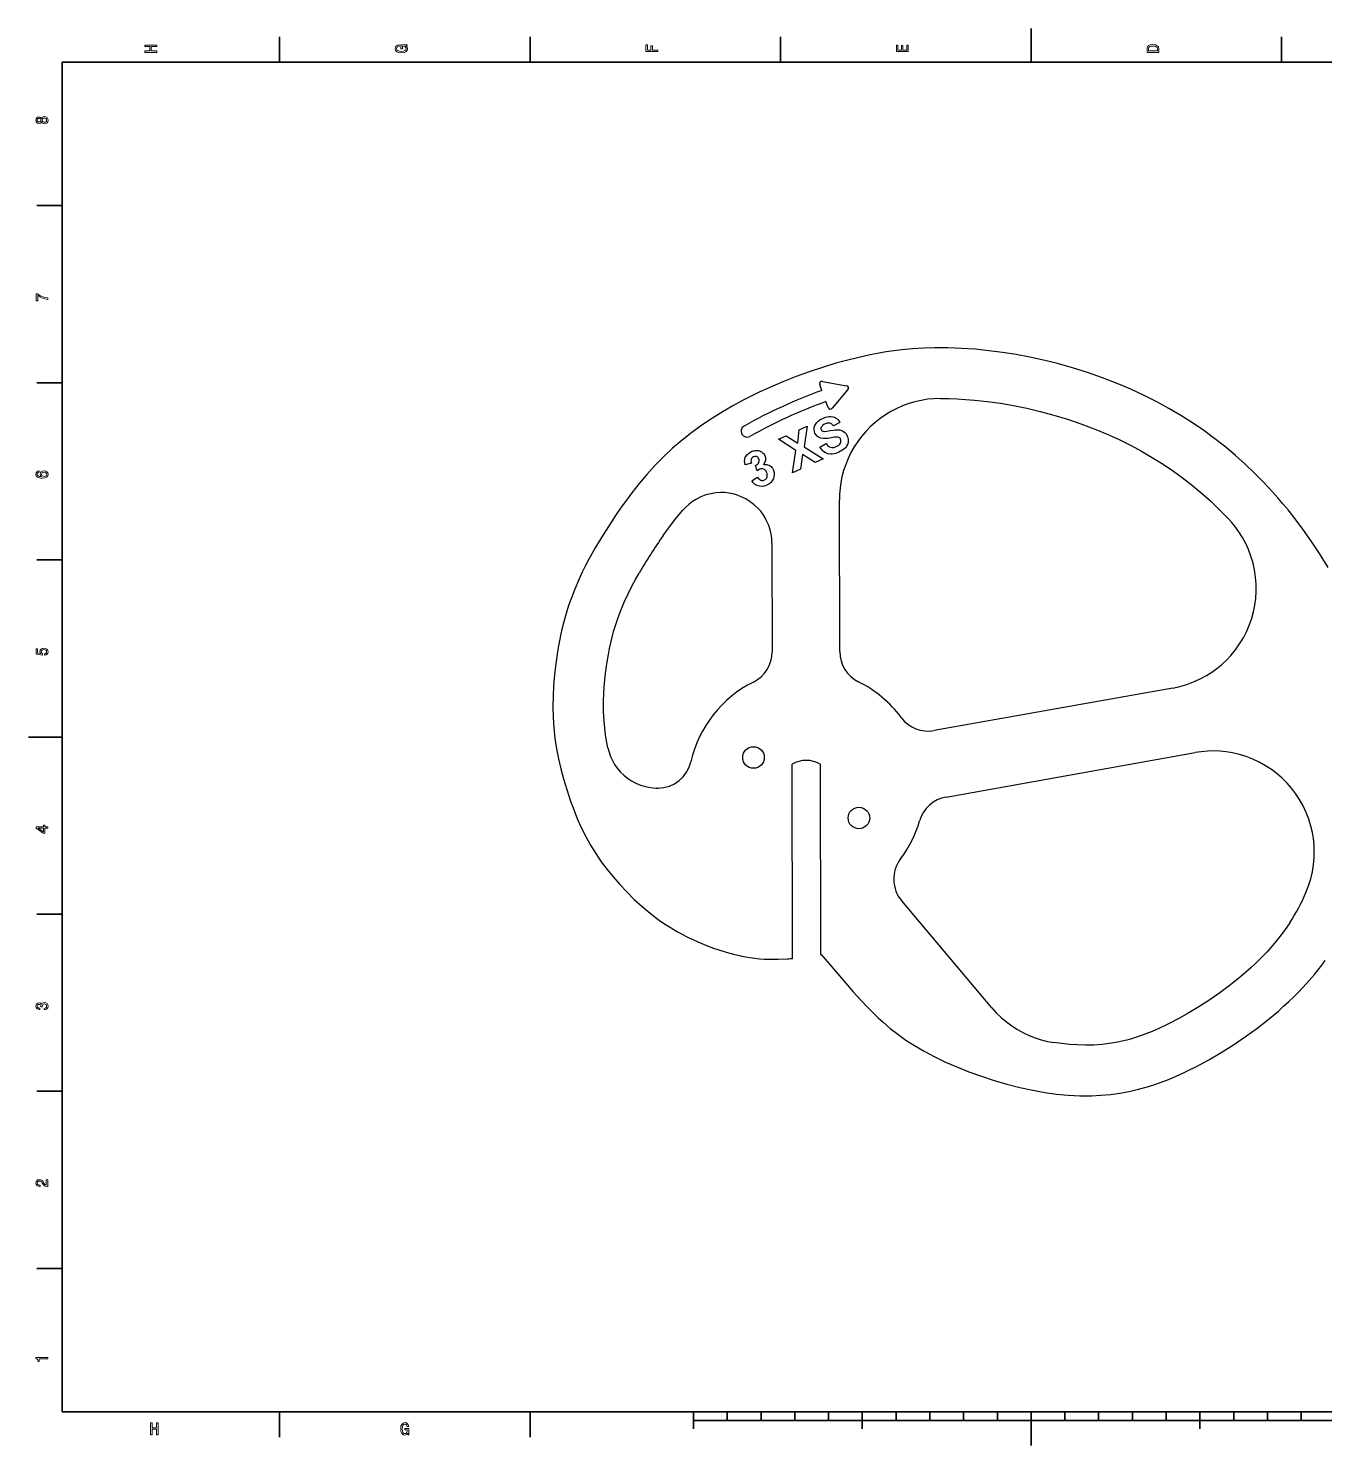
# Model space of a CAD drawing. Extents: x 0 to 594, y 0 to 420.
# Drawn here: x 0 to 383.9, y 0 to 420 of the extents above; entities that cross this region are included whole.
import ezdxf

# ---------------------------------------------------------------- set-up
doc = ezdxf.new("R2010")
doc.units = 0

msp = doc.modelspace()

# ---------------------------------------------------------------- linework, layer by layer
at = {"color": 7, "lineweight": 35, "ltscale": 0.1875}
for p, q in [((74.400002, 409.963135), (74.400002, 417.463135)), ((148.600006, 409.963135), (148.600006, 417.463135)), ((222.800003, 409.963135), (222.800003, 417.463135)), ((371.200012, 409.963135), (371.200012, 417.463135)), ((10, 367.463135), (2.5, 367.463135)), ((10, 314.963135), (2.5, 314.963135)), ((10, 262.463135), (2.5, 262.463135)), ((10, 157.46312), (2.5, 157.46312)), ((10, 104.96312), (2.5, 104.96312)), ((10, 52.46312), (2.5, 52.46312)), ((74.400002, 9.96312), (74.400002, 2.46312)), ((148.600006, 9.96312), (148.600006, 2.46312))]:
    msp.add_line(p, q, dxfattribs=at)
at = {"color": 7, "lineweight": 35, "ltscale": 0.25}
for p, q in [((297, 409.963135), (297, 419.963135)), ((10, 209.96312), (0, 209.96312)), ((297, 9.96312), (297, -0.03688))]:
    msp.add_line(p, q, dxfattribs=at)
at = {"color": 7, "lineweight": 35}
for p, q in [((584, 409.963135), (10, 409.963135)), ((10, 409.963135), (10, 9.96312)), ((10, 9.96312), (584, 9.96312)), ((197, 7.46312), (397, 7.46312))]:
    msp.add_line(p, q, dxfattribs=at)
at = {"ltscale": 0.181865}
for p, q in [((235.186584, 315.355347), (242.34697, 314.071228)), ((242.758316, 312.930725), (238.066071, 307.371704))]:
    msp.add_line(p, q, dxfattribs=at)
at = {"ltscale": 0.047183}
for p, q in [((235.044861, 312.653473), (234.404541, 314.428833)), ((236.872665, 307.585724), (236.232346, 309.361084))]:
    msp.add_line(p, q, dxfattribs=at)
at = {"ltscale": 0.054251}
msp.add_line((240.376434, 303.145325), (238.445328, 302.155396), dxfattribs=at)
at = {"ltscale": 0.063355}
msp.add_line((222.16626, 298.173767), (224.46994, 299.229767), dxfattribs=at)
at = {"ltscale": 0.101665}
msp.add_line((224.46994, 299.229767), (227.864914, 296.991119), dxfattribs=at)
at = {"ltscale": 0.101088}
msp.add_line((227.864914, 296.991119), (228.344925, 301.006042), dxfattribs=at)
at = {"ltscale": 0.062805}
msp.add_line((228.344925, 301.006042), (230.628616, 302.052887), dxfattribs=at)
at = {"ltscale": 0.154817}
msp.add_line((230.628616, 302.052887), (229.765594, 295.920654), dxfattribs=at)
at = {"ltscale": 0.152925}
msp.add_line((227.328476, 294.89209), (222.16626, 298.173767), dxfattribs=at)
at = {"ltscale": 0.167441}
msp.add_line((226.327606, 288.269653), (227.328476, 294.89209), dxfattribs=at)
at = {"ltscale": 0.165761}
msp.add_line((229.765594, 295.920654), (235.402496, 292.429535), dxfattribs=at)
at = {"ltscale": 0.052983}
msp.add_line((234.459351, 295.840424), (236.291412, 296.905823), dxfattribs=at)
at = {"ltscale": 0.048104}
msp.add_line((214.14325, 291.104004), (212.284515, 290.606476), dxfattribs=at)
at = {"ltscale": 0.042313}
msp.add_line((215.854523, 288.794525), (215.362, 290.413818), dxfattribs=at)
at = {"ltscale": 0.110369}
msp.add_line((229.314346, 293.723694), (228.691208, 289.353119), dxfattribs=at)
at = {"ltscale": 0.110271}
msp.add_line((233.025574, 291.339966), (229.314346, 293.723694), dxfattribs=at)
at = {"ltscale": 0.065369}
msp.add_line((235.402496, 292.429535), (233.025574, 291.339966), dxfattribs=at)
at = {"ltscale": 0.05017}
msp.add_line((214.281113, 285.881775), (215.991394, 286.931641), dxfattribs=at)
at = {"ltscale": 0.023931}
msp.add_line((216.649307, 289.328064), (215.854523, 288.794525), dxfattribs=at)
at = {"ltscale": 0.065002}
msp.add_line((228.691208, 289.353119), (226.327606, 288.269653), dxfattribs=at)
for p, q in [((240.305817, 235.265045), (240.208496, 280.221375)), ((220.23613, 267.435791), (220.305878, 235.221756)), ((338.956848, 224.47551), (268.318939, 211.862411)), ((226.352615, 144.345917), (226.228058, 201.879318)), ((234.528046, 201.897278), (234.650192, 145.475159)), ((271.834534, 192.173813), (345.611969, 205.347504)), ((285.344086, 129.731339), (258.667999, 161.38327))]:
    msp.add_line(p, q)
at = {"ltscale": 0.003717}
msp.add_line((186.518402, 194.837219), (186.36972, 194.836899), dxfattribs=at)
at = {"color": 7, "lineweight": 35, "ltscale": 0.125}
for p, q in [((197, 9.96312), (197, 4.96312)), ((247, 9.96312), (247, 4.96312)), ((347, 9.96312), (347, 4.96312))]:
    msp.add_line(p, q, dxfattribs=at)
at = {"color": 7, "lineweight": 35, "ltscale": 0.0625}
for p, q in [((207, 9.96312), (207, 7.46312)), ((217, 9.96312), (217, 7.46312)), ((227, 9.96312), (227, 7.46312)), ((237, 9.96312), (237, 7.46312)), ((257, 9.96312), (257, 7.46312)), ((267, 9.96312), (267, 7.46312)), ((277, 9.96312), (277, 7.46312)), ((287, 9.96312), (287, 7.46312)), ((307, 9.96312), (307, 7.46312)), ((317, 9.96312), (317, 7.46312)), ((327, 9.96312), (327, 7.46312)), ((337, 9.96312), (337, 7.46312)), ((357, 9.96312), (357, 7.46312)), ((367, 9.96312), (367, 7.46312)), ((377, 9.96312), (377, 7.46312))]:
    msp.add_line(p, q, dxfattribs=at)
at = {"color": 7, "lineweight": 13}
for points in [[(38.033573, 412.837799), (38.033573, 413.275391), (36.389481, 413.275391), (36.389481, 414.583466), (38.033573, 414.583466), (38.033573, 415.016357), (34.533573, 415.016357), (34.533573, 414.583466), (35.960808, 414.583466), (35.960808, 413.275391), (34.533573, 413.275391), (34.533573, 412.837799)], [(111.764557, 414.790497), (112.233574, 414.870483), (112.233574, 415.105774), (110.342361, 415.105774), (110.342361, 413.915314), (110.771034, 413.915314), (110.771034, 414.649353), (110.8013, 414.649353), (111.265274, 414.592865), (111.608215, 414.442322), (111.825073, 414.211761), (111.895676, 413.924713), (111.804901, 413.604767), (111.532562, 413.355377), (111.083717, 413.195404), (110.468445, 413.138947), (109.858215, 413.190704), (109.409363, 413.350677), (109.137032, 413.604767), (109.041214, 413.948242), (109.091644, 414.183502), (109.232857, 414.376434), (109.469887, 414.517609), (109.787605, 414.597595), (109.787605, 415.063416), (109.303459, 414.941071), (108.940346, 414.71051), (108.718445, 414.385834), (108.637749, 413.976471), (108.763832, 413.440063), (109.131989, 413.0354), (109.71196, 412.776611), (110.483574, 412.687225), (111.260231, 412.776611), (111.840202, 413.0354), (112.208359, 413.416534), (112.329391, 413.896484), (112.289047, 414.164703), (112.188187, 414.404663), (112.011673, 414.611694)], [(186.433578, 413.107635), (186.433578, 413.512878), (184.824783, 413.512878), (184.824783, 414.785217), (184.406204, 414.785217), (184.406204, 413.512878), (183.357208, 413.512878), (183.357208, 415.077148), (182.933578, 415.077148), (182.933578, 413.107635)], [(260.633545, 413.085846), (260.633545, 415.003082), (260.2099, 415.003082), (260.2099, 413.486725), (259.02475, 413.486725), (259.02475, 414.837494), (258.606171, 414.837494), (258.606171, 413.486725), (257.55719, 413.486725), (257.55719, 414.968231), (257.133545, 414.968231), (257.133545, 413.085846)], [(331.333557, 413.924713), (331.333557, 412.837799), (334.833557, 412.837799), (334.833557, 413.924713), (334.722595, 414.437592), (334.384705, 414.818726), (333.834991, 415.054016), (333.083557, 415.138702), (332.316986, 415.063416), (332.014404, 414.969299), (331.772308, 414.837555), (331.444519, 414.456421), (331.363831, 414.207031)], [(331.752136, 413.891785), (331.827789, 414.24939), (332.059784, 414.49408), (332.473328, 414.639923), (333.083557, 414.686981), (333.673615, 414.635223), (334.087158, 414.489349), (334.33429, 414.23999), (334.414978, 413.891785), (334.414978, 413.275391), (331.752136, 413.275391)], [(3.847407, 392.210571), (3.988618, 391.988342), (4.185303, 391.835846), (4.432422, 391.73999), (4.729972, 391.709473), (5.178819, 391.779205), (5.526802, 391.979645), (5.748704, 392.306458), (5.834439, 392.750885), (5.748704, 393.190979), (5.526802, 393.517792), (5.178819, 393.718231), (4.729972, 393.792297), (4.432422, 393.757446), (4.185303, 393.665924), (3.988618, 393.509064), (3.847407, 393.291199), (3.72637, 393.465485), (3.559943, 393.587494), (3.358214, 393.661591), (3.111096, 393.687714), (2.753027, 393.618011), (2.465563, 393.434998), (2.278963, 393.138702), (2.208358, 392.750885), (2.278963, 392.358734), (2.465563, 392.062439), (2.753027, 391.875061), (3.111096, 391.809692), (3.358214, 391.831482), (3.559943, 391.905579)], [(3.151442, 392.223663), (2.92954, 392.258514), (2.75807, 392.363098), (2.652162, 392.528656), (2.611816, 392.750885), (2.652162, 392.96875), (2.75807, 393.134338), (2.92954, 393.238922), (3.151442, 393.278137), (3.378387, 393.238922), (3.5549, 393.134338), (3.670894, 392.96875), (3.706197, 392.750885), (3.665851, 392.528656), (3.5549, 392.363098), (3.378387, 392.258514)], [(4.719885, 392.127777), (4.452594, 392.167023), (4.250865, 392.293365), (4.119741, 392.489441), (4.074352, 392.750885), (4.119741, 393.007965), (4.250865, 393.204071), (4.452594, 393.330414), (4.719885, 393.373993), (5.007349, 393.330414), (5.224208, 393.204071), (5.365419, 393.007965), (5.410808, 392.750885), (5.365419, 392.489441), (5.224208, 392.293365), (5.007349, 392.167023)], [(5.733574, 339.645233), (5.733574, 340.085327), (4.901442, 340.229095), (4.124784, 340.481842), (3.403603, 340.839142), (2.727811, 341.305359), (2.309223, 341.305359), (2.309223, 339.231262), (2.768157, 339.231262), (2.768157, 340.887054), (3.448992, 340.407745), (4.160087, 340.046112), (4.916572, 339.793365)], [(3.176658, 288.796661), (2.768157, 288.713867), (2.465563, 288.522156), (2.27392, 288.22583), (2.208358, 287.842407), (2.243661, 287.585327), (2.339482, 287.363098), (2.495822, 287.167023), (2.717724, 287.001434), (2.995102, 286.870697), (3.332998, 286.774841), (3.731413, 286.713837), (4.18026, 286.696411), (4.896399, 286.766144), (5.415851, 286.979645), (5.728531, 287.323883), (5.834439, 287.794464), (5.743661, 288.217133), (5.506629, 288.539581), (5.13343, 288.748718), (4.659367, 288.822815), (4.18026, 288.748718), (3.812104, 288.548279), (3.580116, 288.238922), (3.499424, 287.855469), (3.600289, 287.441528), (3.887753, 287.132141), (3.332998, 287.19751), (2.934583, 287.336945), (2.697551, 287.550446), (2.61686, 287.846741), (2.657206, 288.064636), (2.763113, 288.230194), (2.939626, 288.339142), (3.176658, 288.395782)], [(4.66441, 288.400146), (4.982133, 288.352203), (5.224208, 288.230194), (5.385592, 288.034119), (5.436024, 287.7901), (5.385592, 287.53302), (5.229251, 287.336945), (4.987177, 287.210571), (4.669453, 287.171356), (4.356773, 287.214935), (4.119741, 287.336945), (3.968445, 287.537384), (3.912969, 287.807526), (3.968445, 288.042847), (4.114698, 288.230194), (4.35173, 288.352203)], [(4.82075, 234.170288), (5.234295, 234.266144), (5.557061, 234.47966), (5.75879, 234.793381), (5.834439, 235.19426), (5.743661, 235.634354), (5.496542, 235.978592), (5.103171, 236.196457), (4.598848, 236.279236), (4.129828, 236.20517), (3.761672, 235.996017), (3.524641, 235.66922), (3.438906, 235.246552), (3.499424, 234.919754), (3.665851, 234.667023), (2.722767, 234.789032), (2.722767, 236.113663), (2.309223, 236.113663), (2.309223, 234.497086), (4.165131, 234.257431), (4.165131, 234.606018), (3.928099, 234.858749), (3.842364, 235.181198), (3.89784, 235.460068), (4.059223, 235.673569), (4.306341, 235.808655), (4.624064, 235.856583), (4.941788, 235.808655), (5.188906, 235.66922), (5.345246, 235.455704), (5.400722, 235.181198), (5.365419, 234.950256), (5.249424, 234.771606), (5.067868, 234.640884), (4.82075, 234.575516)], [(5.733574, 182.938217), (5.733574, 183.361694), (4.866139, 183.361694), (4.866139, 183.82753), (4.462681, 183.82753), (4.462681, 183.361694), (2.309223, 183.361694), (2.309223, 182.933517), (4.422335, 181.503098), (4.866139, 181.503098), (4.866139, 182.938217)], [(4.462681, 181.898346), (2.894237, 182.938217), (4.462681, 182.938217)], [(4.634151, 129.152863), (4.669453, 129.152863), (5.153603, 129.22258), (5.516716, 129.427368), (5.748704, 129.749817), (5.834439, 130.176834), (5.748704, 130.630005), (5.526802, 130.969864), (5.173776, 131.187744), (4.719885, 131.266174), (4.422335, 131.231308), (4.18026, 131.135452), (3.993661, 130.978592), (3.857494, 130.76944), (3.585159, 131.052658), (3.151442, 131.152878), (2.75807, 131.087524), (2.46052, 130.900146), (2.27392, 130.595139), (2.208358, 130.176834), (2.28905, 129.784668), (2.510952, 129.484009), (2.863978, 129.287933), (3.332998, 129.22258), (3.368301, 129.22258), (3.368301, 129.610382), (3.045534, 129.645233), (2.813545, 129.75853), (2.672335, 129.941544), (2.621903, 130.198624), (2.662249, 130.425201), (2.768157, 130.590775), (2.939626, 130.690994), (3.171615, 130.730209), (3.418733, 130.690994), (3.585159, 130.586426), (3.686024, 130.403412), (3.716283, 130.155045), (3.71124, 129.985107), (4.109655, 129.985107), (4.099568, 130.198624), (4.144958, 130.473129), (4.265995, 130.677933), (4.462681, 130.799927), (4.719885, 130.843506), (5.012393, 130.795578), (5.229251, 130.66922), (5.365419, 130.468781), (5.410808, 130.202972), (5.360375, 129.928467), (5.209079, 129.728027), (4.967004, 129.601669), (4.634151, 129.553726)], [(5.733574, 76.687706), (5.733574, 78.766159), (5.299857, 78.766159), (5.299857, 77.123444), (5.062825, 77.214943), (4.866139, 77.371811), (4.50807, 77.855476), (4.356773, 78.112564), (4.139915, 78.400146), (3.887753, 78.604942), (3.590203, 78.722588), (3.252306, 78.766159), (2.828675, 78.692085), (2.495822, 78.487289), (2.284007, 78.173561), (2.208358, 77.768333), (2.294093, 77.350021), (2.531125, 77.031937), (2.909367, 76.827141), (3.408646, 76.757423), (3.479252, 76.757423), (3.479252, 77.153946), (3.438906, 77.153946), (3.095966, 77.193161), (2.843805, 77.310806), (2.682422, 77.498177), (2.626946, 77.746544), (2.677378, 77.999268), (2.803459, 78.186638), (3.000145, 78.30864), (3.247263, 78.352211), (3.479252, 78.321716), (3.675937, 78.238922), (3.847407, 78.099487), (3.998704, 77.907768), (4.160087, 77.650681), (4.472767, 77.223663), (4.805621, 76.923004), (5.209079, 76.744354), (5.718445, 76.687706)], [(5.733574, 25.649498), (5.733574, 26.086863), (2.208358, 26.086863), (2.208358, 25.76004), (2.515995, 25.673529), (2.722767, 25.500505), (2.843805, 25.236166), (2.884151, 24.870893), (3.24222, 24.870893), (3.24222, 25.649498)], [(36.224667, 3.179545), (36.662262, 3.179545), (36.662262, 4.823637), (37.970345, 4.823637), (37.970345, 3.179545), (38.403233, 3.179545), (38.403233, 6.679545), (37.970345, 6.679545), (37.970345, 5.252312), (36.662262, 5.252312), (36.662262, 6.679545), (36.224667, 6.679545)], [(112.37738, 3.648565), (112.457367, 3.179545), (112.692635, 3.179545), (112.692635, 5.070755), (111.50219, 5.070755), (111.50219, 4.642081), (112.236221, 4.642081), (112.236221, 4.611822), (112.179756, 4.147845), (112.029182, 3.804905), (111.798622, 3.588047), (111.511597, 3.517442), (111.191635, 3.60822), (110.942253, 3.880554), (110.782272, 4.329401), (110.725807, 4.944675), (110.777565, 5.554905), (110.937546, 6.003753), (111.191635, 6.276087), (111.535126, 6.371908), (111.770393, 6.321476), (111.96331, 6.180265), (112.104469, 5.943234), (112.184464, 5.625511), (112.650291, 5.625511), (112.527946, 6.10966), (112.297386, 6.472773), (111.972717, 6.694675), (111.563354, 6.775367), (111.026947, 6.649286), (110.622292, 6.28113), (110.363495, 5.701159), (110.274094, 4.929545), (110.363495, 4.152888), (110.622292, 3.572917), (111.003426, 3.204761), (111.483368, 3.083724), (111.751572, 3.12407), (111.991539, 3.224934), (112.198578, 3.401447)]]:
    msp.add_lwpolyline(points, close=True, dxfattribs=at)
for points in [[(384.995361, 260.179993), (382.601135, 264.066833), (380.087646, 267.869354), (377.460144, 271.585236), (374.591431, 275.376892), (373.108826, 277.237488), (371.594452, 279.072754), (370.050476, 280.879089), (368.474121, 282.658661), (365.88147, 285.450378), (363.203125, 288.167908), (360.437683, 290.807709), (357.584412, 293.366089), (354.643616, 295.839294), (351.45697, 298.345184), (348.177246, 300.749237), (344.807617, 303.048401), (341.351959, 305.240112), (337.81488, 307.322327), (334.201599, 309.293335), (330.517822, 311.151886), (326.769684, 312.897125), (324.631714, 313.830475), (322.476624, 314.7276), (318.120178, 316.413239), (313.710541, 317.954254), (309.258362, 319.351105), (304.77475, 320.604095), (300.719238, 321.609344), (296.655609, 322.497345), (292.592468, 323.267029), (288.538574, 323.916626), (284.502106, 324.444), (280.410187, 324.853241), (276.351166, 325.12915), (272.329529, 325.268311), (268.347443, 325.267426), (265.112244, 325.1604), (261.90451, 324.95697), (258.722321, 324.657227), (255.562332, 324.262238), (253.513306, 323.954346), (251.47081, 323.607269), (249.339706, 323.203064), (247.213531, 322.75769), (243.066849, 321.772095), (239.122025, 320.696686), (235.19017, 319.497284), (231.274277, 318.180603), (227.379944, 316.752228), (223.51416, 315.216064), (221.216644, 314.245636), (218.933289, 313.237), (216.69548, 312.203705), (214.475906, 311.132599), (211.530518, 309.634705), (208.629883, 308.065979), (205.780548, 306.423767), (202.600983, 304.456726), (199.505325, 302.385071), (196.50322, 300.205475), (193.603302, 297.915985), (190.812698, 295.516846), (188.136383, 293.011108), (185.576721, 290.405334), (183.182602, 287.767029), (180.895309, 285.055115), (178.708466, 282.283264), (177.134094, 280.179352), (175.60849, 278.055115), (174.120483, 275.903259), (172.676132, 273.739502), (170.221512, 269.88678), (167.897934, 266.003479), (165.907425, 262.425507), (164.962738, 260.614594), (164.055038, 258.784698), (162.906448, 256.30957), (161.833282, 253.788315), (160.840393, 251.217133), (160.029373, 248.89299), (159.286377, 246.532593), (158.611359, 244.138885), (158.149139, 242.324219), (157.72406, 240.495819), (157.305878, 238.508789), (156.929611, 236.513855), (156.589371, 234.483032), (156.290924, 232.453644), (155.820618, 228.450684), (155.556244, 225.234833), (155.398865, 222.07309), (155.351196, 218.973907), (155.424347, 215.772888), (155.628784, 212.634216), (155.967361, 209.53653), (156.439682, 206.455536), (157.017029, 203.485611), (157.706818, 200.50769), (158.500793, 197.521973), (159.442017, 194.376968), (160.481689, 191.258804), (161.614868, 188.193253), (162.697357, 185.538666), (163.855042, 182.95993), (165.093933, 180.464096), (166.510101, 177.899078), (168.0345, 175.422272), (169.674591, 173.018417), (171.433411, 170.671875), (173.267303, 168.420425), (175.201096, 166.216141), (177.221619, 164.067841), (179.470001, 161.84227), (181.784088, 159.723267), (184.146027, 157.73819), (186.542374, 155.909195), (188.43544, 154.594543), (190.347076, 153.377686), (192.281219, 152.249863), (193.66037, 151.502289), (195.055878, 150.788361), (196.654037, 150.017609), (198.277069, 149.280945), (201.358032, 148.000717), (202.929825, 147.406982), (204.520233, 146.84903), (206.665344, 146.169052), (208.832352, 145.57312), (211.014877, 145.071793), (212.395508, 144.807938), (213.778778, 144.585571), (215.163406, 144.404877), (216.548386, 144.26532), (217.932846, 144.165955), (219.316132, 144.105438), (222.077057, 144.095108), (224.827988, 144.223892)], [(270.146088, 310.286224), (268.23349, 310.220459), (266.328888, 310.032227), (264.439911, 309.723328), (262.574219, 309.295502), (260.73941, 308.750488), (258.943176, 308.090149), (257.193146, 307.316162), (255.496857, 306.430969), (253.860382, 305.43866), (252.289886, 304.344086), (250.791626, 303.152222), (249.371918, 301.868073), (248.036987, 300.496704), (246.792999, 299.042969), (245.645432, 297.511841), (244.598175, 295.909698), (243.654678, 294.243561), (242.81842, 292.520721), (242.092865, 290.748657), (241.481415, 288.934723), (240.98735, 287.085999), (240.644043, 285.390106), (240.399643, 283.67627), (240.254425, 281.951172), (240.208496, 280.221375)], [(270.146088, 310.286224), (272.591553, 310.26062), (275.065857, 310.174652), (277.617279, 310.024811), (280.197449, 309.812836), (284.024567, 309.391968), (287.889984, 308.84314), (291.781647, 308.16861), (295.688538, 307.369812)], [(295.688751, 307.369751), (299.727966, 306.414063), (303.753845, 305.327942), (307.754883, 304.11377), (311.719574, 302.77298), (315.636169, 301.305908), (319.492188, 299.712097), (323.095703, 298.075958), (326.626007, 296.325256), (329.699799, 294.673828), (332.708466, 292.934784), (335.648407, 291.109558), (338.515991, 289.199646), (341.307373, 287.206604)], [(232.749146, 301.618958), (232.867065, 302.072327), (233.098053, 302.601685), (233.294891, 302.888794), (233.514328, 303.166199)], [(233.514328, 303.166199), (233.938873, 303.556458), (234.767746, 304.125549), (235.279526, 304.386261)], [(236.007294, 302.74588), (235.64003, 302.554443), (235.222809, 302.252533), (235.081131, 302.102844), (234.824127, 301.776489)], [(235.279526, 304.386261), (236.12088, 304.719421), (236.566376, 304.85025), (237.219604, 304.939453), (237.617218, 304.933105), (238.415222, 304.848755)], [(237.406754, 302.988586), (237.021164, 303.011261), (236.643478, 302.974304), (236.277374, 302.858582), (236.007294, 302.74588)], [(238.445328, 302.155396), (238.224594, 302.443878), (237.894928, 302.749512), (237.739212, 302.840088), (237.406754, 302.988586)], [(238.415222, 304.848755), (238.941238, 304.617004), (239.193466, 304.483887), (239.54126, 304.244171), (239.858795, 303.919067), (240.044662, 303.670349), (240.376434, 303.145325)], [(232.965759, 300.030304), (232.822647, 300.441315), (232.724655, 300.968872), (232.725708, 301.292023), (232.749146, 301.618958)], [(234.764938, 298.47821), (234.272018, 298.69165), (234.035797, 298.814789), (233.710739, 299.03772), (233.538483, 299.201141), (233.242401, 299.581848), (232.965759, 300.030304)], [(234.824127, 301.776489), (234.719788, 301.480896), (234.741531, 301.179535), (234.78894, 301.027161)], [(237.431259, 298.532166), (236.744614, 298.415436), (236.399811, 298.37384), (235.508469, 298.374237), (234.764938, 298.47821)], [(234.78894, 301.027161), (234.963882, 300.782043), (235.076813, 300.691254), (235.353516, 300.568909)], [(235.353516, 300.568909), (235.922943, 300.540283), (236.625778, 300.58725), (237.463593, 300.746582)], [(237.463593, 300.746582), (238.440292, 300.922272), (238.926086, 300.979309), (239.912827, 301.019257)], [(240.107422, 298.731628), (239.753296, 298.826538), (239.573807, 298.843872), (239.204544, 298.829376)], [(239.912827, 301.019257), (240.345581, 300.961945), (240.86557, 300.819122), (241.158936, 300.680634), (241.446182, 300.521637)], [(240.580597, 298.235474), (240.432785, 298.475159), (240.339081, 298.573944), (240.107422, 298.731628)], [(240.529755, 297.072083), (240.637833, 297.371094), (240.689514, 297.757629), (240.667053, 297.917969), (240.580597, 298.235474)], [(241.446182, 300.521637), (241.810211, 300.212891), (242.195465, 299.772186), (242.324905, 299.565033), (242.548325, 299.145538)], [(242.548325, 299.145538), (242.709427, 298.686279), (242.82312, 298.095001), (242.825409, 297.731781), (242.802536, 297.360596)], [(212.809113, 293.566223), (213.284393, 294.02298), (213.545105, 294.214355), (214.125031, 294.536011)], [(214.125031, 294.536011), (214.674362, 294.731079), (214.952789, 294.809692), (215.37558, 294.880188), (215.756439, 294.876923), (216.136627, 294.81958), (216.738358, 294.670441)], [(216.738358, 294.670441), (217.178146, 294.444397), (217.385681, 294.314667), (217.636932, 294.108521), (217.848846, 293.860931), (218.168839, 293.360229)], [(236.78746, 293.890259), (236.187622, 294.162964), (235.896439, 294.318817), (235.495819, 294.592285), (235.110458, 294.966034), (234.880997, 295.246216), (234.459351, 295.840424)], [(236.291412, 296.905823), (236.576828, 296.540039), (236.731903, 296.370087), (236.987259, 296.152344), (237.277069, 295.980316), (237.643906, 295.809662)], [(240.022629, 294.337921), (239.164078, 294.004181), (238.710037, 293.873657), (238.044586, 293.785889), (237.626389, 293.7948), (236.78746, 293.890259)], [(237.643906, 295.809662), (238.074707, 295.754822), (238.289688, 295.747681), (238.622345, 295.787506), (238.849396, 295.849884), (239.279587, 296.011597)], [(239.279587, 296.011597), (239.672684, 296.214996), (239.859146, 296.330688), (240.111145, 296.535858), (240.324661, 296.782837), (240.529755, 297.072083)], [(241.983246, 295.667725), (241.509735, 295.242615), (240.873245, 294.783447), (240.588913, 294.622864), (240.022629, 294.337921)], [(242.802536, 297.360596), (242.686554, 296.882996), (242.451157, 296.310455), (242.308411, 296.088501), (241.983246, 295.667725)], [(212.284515, 290.606476), (212.164856, 291.271545), (212.142136, 291.600281), (212.178604, 292.27005)], [(212.178604, 292.27005), (212.346954, 292.828918), (212.472427, 293.085358), (212.809113, 293.566223)], [(214.110443, 292.26532), (214.044662, 291.955414), (214.035828, 291.569031), (214.14325, 291.104004)], [(214.776779, 292.973602), (214.441971, 292.754456), (214.202591, 292.445618), (214.110443, 292.26532)], [(215.690063, 293.03772), (215.319305, 293.101501), (215.137787, 293.087646), (214.776779, 292.973602)], [(215.362, 290.413818), (215.685959, 290.574921), (216.046371, 290.840149), (216.163559, 290.975891), (216.369431, 291.274475)], [(216.343155, 292.386383), (216.143341, 292.711334), (216.014343, 292.841675), (215.690063, 293.03772)], [(216.369431, 291.274475), (216.453934, 291.571289), (216.471909, 291.944855), (216.419418, 292.165283), (216.343155, 292.386383)], [(218.168839, 293.360229), (218.301178, 292.809601), (218.345337, 292.532959), (218.355469, 292.12204), (218.296219, 291.800842), (218.181931, 291.490997), (218.039886, 291.210114), (217.70401, 290.665588)], [(217.70401, 290.665588), (218.154984, 290.722717), (218.71814, 290.700684), (218.953659, 290.641663), (219.414902, 290.474945)], [(219.414902, 290.474945), (219.795837, 290.224487), (219.973633, 290.08493), (220.216537, 289.832336), (220.360504, 289.629578), (220.610382, 289.194)], [(216.207214, 284.351593), (215.65564, 284.589478), (215.392471, 284.728455), (215.089767, 284.935364), (214.822388, 285.186707), (214.631943, 285.408203), (214.281113, 285.881775)], [(215.991394, 286.931641), (216.191635, 286.649841), (216.636459, 286.249786), (216.942719, 286.086639)], [(217.764008, 289.339478), (217.466949, 289.424561), (217.092834, 289.448151), (216.871414, 289.399994), (216.649307, 289.328064)], [(216.942719, 286.086639), (217.235382, 286.021912), (217.600662, 286.016327), (217.815125, 286.068451), (218.029388, 286.141632)], [(218.65625, 288.394897), (218.484482, 288.705292), (218.206589, 289.044586), (217.994522, 289.200958), (217.764008, 289.339478)], [(218.029388, 286.141632), (218.305328, 286.314209), (218.586502, 286.592072), (218.703796, 286.800751), (218.80336, 287.028198)], [(218.80336, 287.028198), (218.85968, 287.400574), (218.836914, 287.85788), (218.786667, 288.043304), (218.65625, 288.394897)], [(220.67572, 286.573181), (220.387177, 286.035645), (220.226486, 285.778778), (219.947708, 285.426147), (219.588211, 285.109375), (219.318283, 284.924744), (218.75383, 284.596436)], [(220.610382, 289.194), (220.791443, 288.640747), (220.862381, 288.360657), (220.919785, 287.936401), (220.916473, 287.681946), (220.837082, 287.172119), (220.67572, 286.573181)], [(341.307922, 287.206177), (344.33374, 284.883057), (347.262573, 282.460205), (350.095245, 279.940582), (352.833008, 277.327454), (355.47757, 274.624298)], [(220.23613, 267.435791), (220.173492, 268.762177), (219.992981, 270.077942), (219.697296, 271.373108), (219.289352, 272.637482), (218.77243, 273.861237), (218.228119, 274.90097), (217.603333, 275.896667), (216.901718, 276.839417), (216.12793, 277.721008), (215.023972, 278.768066), (213.819458, 279.698853), (212.528061, 280.505371), (211.163391, 281.179749), (209.738922, 281.713928), (208.610504, 282.024414), (207.46405, 282.242981), (206.303574, 282.368774), (205.133377, 282.402679), (203.616943, 282.311584), (202.116333, 282.070435), (200.646881, 281.681885), (199.224106, 281.148621), (197.863724, 280.473328), (196.747833, 279.776947), (195.697586, 278.983521), (194.720566, 278.101166), (193.824127, 277.138062)], [(218.75383, 284.596436), (218.199554, 284.394714), (217.918243, 284.312317), (217.489853, 284.234711), (217.21907, 284.223541), (216.671875, 284.271912), (216.207214, 284.351593)], [(188.021271, 269.629089), (189.886353, 272.195374), (191.818604, 274.702209), (193.824127, 277.138062)], [(338.956848, 224.47551), (341.051208, 224.927612), (343.110046, 225.528702), (345.121887, 226.275192), (347.074402, 227.162857), (348.956604, 228.187103), (350.538818, 229.190948), (352.056976, 230.292404), (353.504089, 231.486847), (354.87265, 232.768799), (356.156372, 234.132935), (357.520447, 235.793365), (358.762512, 237.546921), (359.876709, 239.384613), (360.85733, 241.297363), (361.699219, 243.275513), (362.353699, 245.164627), (362.88092, 247.094223), (363.276733, 249.054581), (363.538269, 251.035721), (363.669098, 253.143784), (363.651764, 255.25621), (363.487671, 257.362701), (363.178223, 259.452942), (362.724823, 261.516541), (362.128876, 263.543152), (361.391815, 265.52243), (360.566589, 267.340576), (359.618103, 269.100708), (358.552948, 270.793365), (357.378906, 272.409729), (356.454834, 273.540009), (355.47757, 274.624298)], [(175.460526, 247.467514), (176.498917, 249.958344), (177.637192, 252.416428), (178.870392, 254.853653), (179.853912, 256.675171), (180.884277, 258.49649)], [(172.518463, 237.911774), (172.918686, 239.558243), (173.354248, 241.183319), (173.990967, 243.316452), (174.692719, 245.410995), (175.460312, 247.46698)], [(170.457657, 223.137192), (170.65213, 225.922134), (170.941849, 228.749878), (171.324417, 231.596893), (171.800247, 234.44249), (172.14064, 236.184204), (172.518448, 237.911682)], [(170.50618, 214.764694), (170.373444, 217.465576), (170.35849, 220.255035), (170.457657, 223.137131)], [(171.663116, 206.727203), (171.335907, 208.369049), (170.97757, 210.501282), (170.70134, 212.626099), (170.506195, 214.764389)], [(171.663116, 206.727203), (171.995178, 205.445389), (172.439941, 204.196335), (172.993149, 202.990326), (173.649902, 201.838516), (174.405014, 200.750671), (175.315994, 199.66507), (176.327087, 198.667587), (177.427567, 197.770203), (178.606079, 196.984055), (179.945023, 196.271103), (181.349258, 195.696243), (182.804016, 195.264099), (184.294434, 194.97934), (185.805634, 194.846573), (186.36972, 194.836899)], [(378.398315, 163.854813), (379.181396, 165.849167), (379.820709, 167.896393), (380.312958, 169.985016), (380.654785, 172.102371), (380.843964, 174.236801), (380.884033, 176.110077), (380.807343, 177.9841), (380.613953, 179.85051), (380.304138, 181.69989), (379.878967, 183.524078), (379.251526, 185.579208), (378.479004, 187.584412), (377.565552, 189.529724), (376.515686, 191.405319), (375.334595, 193.201584), (374.123901, 194.792404), (372.808929, 196.300018), (371.395599, 197.715256), (369.890808, 199.029938), (368.207703, 200.306137), (366.438843, 201.461288), (364.593658, 202.490875), (362.681519, 203.390381), (360.711853, 204.155304), (358.694092, 204.781113), (356.637695, 205.263306), (354.796814, 205.566071), (352.937622, 205.751251), (351.068634, 205.818634), (349.200134, 205.769379), (347.34082, 205.60498), (345.611969, 205.347504)], [(373.595612, 154.908646), (372.055054, 152.659668), (370.402191, 150.464539), (368.640106, 148.322418), (366.772522, 146.232117), (364.803558, 144.192154)], [(234.791687, 145.501343), (238.429703, 141.233948), (241.989822, 137.130463), (244.343109, 134.474182), (246.678345, 131.906921), (248.468521, 130.005554), (250.28418, 128.157013), (251.697235, 126.786095), (253.150299, 125.446014), (255.266296, 123.62751), (257.510895, 121.867615), (259.90567, 120.16465), (262.461945, 118.517906), (265.371033, 116.822212), (268.44873, 115.197327), (271.674713, 113.647896), (275.026093, 112.179276), (278.605347, 110.749756), (282.278046, 109.418617), (286.025543, 108.19416), (289.830597, 107.086342), (293.677338, 106.10672), (297.551544, 105.268417), (301.024139, 104.651115), (304.499146, 104.16964), (307.967285, 103.835884), (309.709045, 103.727348), (311.44577, 103.660538), (313.150757, 103.636703), (314.84906, 103.655556), (317.701843, 103.78672), (320.527679, 104.044647), (323.323486, 104.429871), (326.088135, 104.941078), (328.822266, 105.575401), (331.078522, 106.195), (333.315948, 106.894058), (335.535889, 107.668999), (337.190125, 108.297623), (338.835571, 108.964928), (342.100952, 110.408043), (343.935425, 111.285011), (345.759277, 112.202057), (347.691254, 113.221054), (349.611145, 114.280907), (353.295532, 116.444107), (356.924377, 118.74086), (360.48819, 121.162979), (363.819458, 123.588058), (367.071136, 126.122765), (370.229309, 128.766785), (371.795593, 130.154419), (373.331421, 131.570633), (374.782654, 132.96463), (376.20163, 134.385651), (378.61676, 136.95517), (380.914734, 139.609039), (383.086639, 142.347549), (384.123108, 143.748535)], [(364.803558, 144.192154), (363.456696, 142.878525), (362.071533, 141.587341), (360.590149, 140.265472), (359.07428, 138.968979), (356.016083, 136.504578), (352.857544, 134.143845), (349.616516, 131.89241)], [(349.616272, 131.892242), (346.678894, 129.987518), (343.705933, 128.18541), (340.707123, 126.495903), (337.692871, 124.931335), (334.675507, 123.507454), (332.815918, 122.706459), (330.961517, 121.97084), (328.171082, 120.992302), (326.762848, 120.560402), (325.353149, 120.171272), (323.967224, 119.831665), (322.577667, 119.534348)], [(285.344086, 129.731339), (286.69101, 128.238861), (288.135284, 126.840195), (289.669739, 125.540916), (291.28717, 124.346558), (292.980438, 123.262634), (294.74234, 122.294662), (296.458588, 121.49337), (298.223053, 120.802147), (300.028107, 120.223389), (301.865601, 119.759476), (303.727783, 119.412621)], [(322.577454, 119.534302), (320.262329, 119.134758), (317.917786, 118.851395), (315.537109, 118.685326), (313.114532, 118.635719), (310.646057, 118.699928), (308.368713, 118.852837), (306.058899, 119.091721), (303.727783, 119.412621)]]:
    msp.add_lwpolyline(points)
for centre in [(214.785202, 203.898438), (246.001022, 185.965973)]:
    msp.add_circle(centre, 3.2)
for centre, radius, start, end in [((235.063019, 314.666321), 0.7, 79.832986, 199.832993), ((286.530548, 169.904449), 151.75, 109.832987, 119.420161), ((242.223404, 313.382233), 0.7, 319.832989, 79.832986), ((286.530548, 169.904449), 148.25, 109.832987, 119.420161), ((237.531143, 307.823212), 0.7, 199.832993, 319.832989), ((212.848999, 300.560608), 1.75, 119.420161, 299.420156), ((242.876648, 271.565613), 27.510038, 97.670913, 101.416295), ((304.496002, 187.101196), 142.748188, 144.680605, 149.990257), ((210.305893, 235.200104), 10, 296.511834, 0.124034), ((250.305801, 235.286697), 10, 180.124031, 243.736233), ((230.393112, 194.932205), 35, 116.511839, 167.284447), ((230.393112, 194.932205), 35, 36.511835, 63.736231), ((266.561157, 221.706696), 10, 216.511837, 280.124032), ((186.49675, 204.837204), 10, 270.124034, 347.284446), ((230.393112, 194.932205), 8.1, 59.303835, 120.944236), ((273.592316, 182.329514), 10, 100.124037, 163.736232), ((230.393112, 194.932205), 35, 322.96362, 343.736234), ((266.314514, 167.827713), 10, 142.963618, 220.124037), ((323.033997, 187.812408), 60.325303, 326.946092, 336.600614), ((218.457504, 233.407196), 89.410534, 274.085776, 275.065915), ((218.457504, 233.407196), 89.410534, 280.434122, 280.52633)]:
    msp.add_arc(centre, radius, start, end)

doc.saveas('drawing.dxf')
